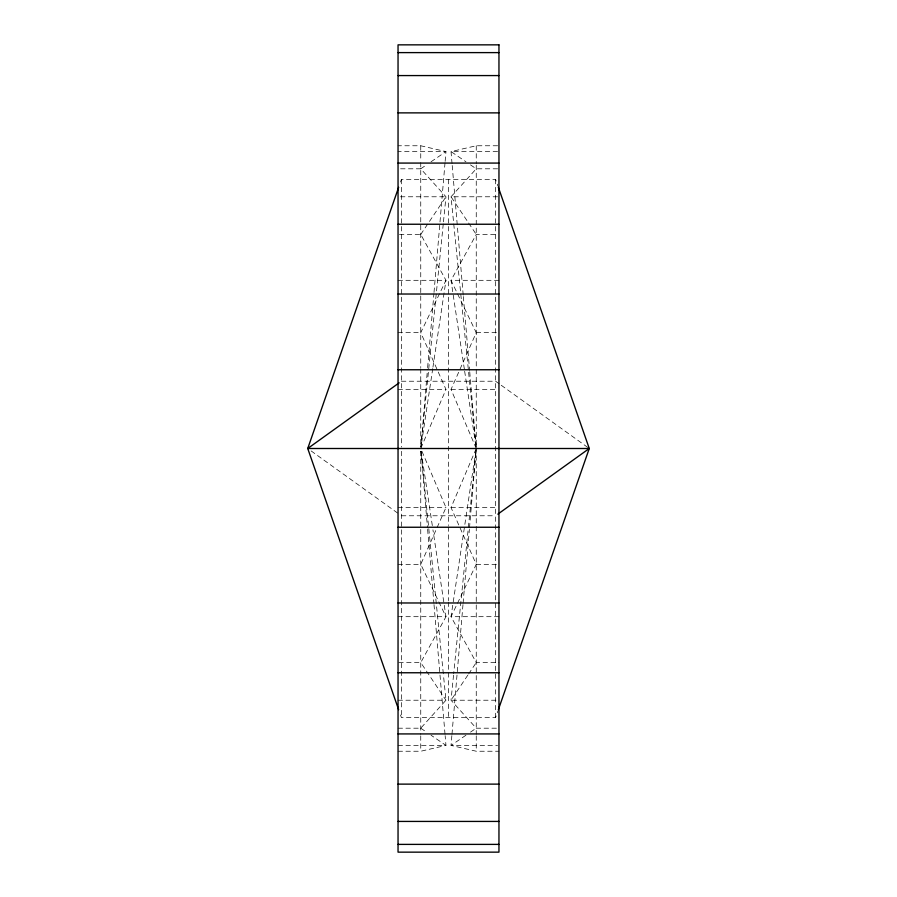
<?xml version="1.0" encoding="UTF-8"?>
<svg xmlns="http://www.w3.org/2000/svg" width="897" height="897" viewBox="0 0 897 897"><rect width="100%" height="100%" fill="white"/><g stroke="black" fill="none" stroke-linecap="round" stroke-linejoin="round"><path stroke-width="0.67" stroke-dasharray="4.49 3.36" d="M432.746 368.544L420.951 447.121L427.499 369.037M427.622 367.647L433.901 293.768M434.013 292.377L445.024 162.727M445.147 161.337L445.977 151.582L420.749 145.763L398.044 145.763M451.853 735.663L451.023 745.418L476.251 751.238L498.956 751.238M451.976 734.273L462.987 604.623M463.099 603.233L469.378 529.353M469.501 527.963L476.015 451.292L453.669 673.793M420.884 447.11L443.331 223.207M443.466 221.817L445.977 196.779L420.749 168.804L398.044 168.804M453.534 675.183L451.023 700.221L476.251 728.196L498.956 728.196M432.948 367.165L445.977 280.312L420.749 234.431L398.044 234.431M469.736 371.829L476.251 448.5L451.023 616.688L476.251 662.569L498.956 662.569M400.488 182.035L401.408 179.4L495.593 179.4L497.891 185.993M400.488 714.965L401.408 717.6L495.593 717.6L497.891 711.007M398.044 280.312L445.977 280.312L420.749 332.652L445.977 389.444L420.749 448.5L445.977 507.556L420.749 564.348L445.977 616.688L420.749 662.569L398.044 662.569M498.956 616.688L451.023 616.688L476.251 564.348L451.023 507.556L476.251 448.5L464.668 371.302M476.251 448.5L451.023 389.444L476.251 332.652L451.023 280.312L476.251 234.431L497.622 234.431M420.749 234.431L445.977 196.779L398.044 196.779M467.842 675.116L451.023 700.221L497.588 700.221M468.604 673.972L476.251 662.569M497.622 168.804L476.251 168.804L451.023 196.779L476.116 447.11M398.044 728.196L420.749 728.196L445.977 700.221L443.466 675.183M420.749 168.804L426.479 164.891M431.065 161.763L445.977 151.582L398.044 151.582M465.935 735.237L451.023 745.418L497.588 745.418M470.521 732.109L476.251 728.196M497.622 145.763L476.251 145.763L451.023 151.582L452.088 164.129M398.044 751.238L420.749 751.238L445.977 745.418L445.147 735.663M497.588 151.582L451.023 151.582L465.935 161.763M497.588 196.779L451.023 196.779L467.842 221.884M498.956 280.312L451.023 280.312L464.467 369.923M398.044 332.652L420.749 332.652M476.251 332.652L497.622 332.652M401.408 381.225L495.593 381.225L500.111 384.465M398.044 389.444L445.977 389.444M451.023 389.444L497.588 389.444M398.044 507.556L445.977 507.556M451.023 507.556L497.588 507.556M401.408 515.775L495.593 515.775M398.044 564.348L420.749 564.348M476.251 564.348L498.956 564.348M398.044 616.688L445.977 616.688L432.948 529.835M398.044 700.221L445.977 700.221L420.749 662.569M398.044 745.418L445.977 745.418L431.065 735.237M470.521 164.891L476.251 168.804M420.749 728.196L426.479 732.109M501.232 385.273L588.14 447.693M311.124 450.933L399.154 514.149M468.604 223.028L476.251 234.431M421.164 451.258L432.746 528.456M443.331 673.793L421.029 451.281L427.499 527.963M452.211 165.519L463.222 295.158M463.345 296.559L469.613 370.439M427.622 529.353L433.901 603.233M434.013 604.623L445.024 734.273M495.593 179.4L495.593 717.6M476.251 145.763L476.251 163.904M476.251 165.295L476.251 734.419M476.251 735.82L476.251 751.238M448.5 179.4L448.5 525.519M448.5 526.909L448.5 600.676M448.5 602.078L448.5 717.6M420.749 145.763L420.749 161.112M420.749 162.503L420.749 367.579M420.749 368.745L420.749 447.11M420.749 451.292L420.749 528.255M420.749 529.421L420.749 734.497M420.749 735.888L420.749 751.238M401.408 179.4L401.408 447.098M401.408 451.292L401.408 717.6"/><path stroke-width="1.35" d="M398.649 187.316L307.738 448.5L398.649 709.684M498.351 709.684L589.262 448.5L498.351 187.316M399.154 382.851L307.738 448.5L589.262 448.5L497.846 514.149M398.044 52.609L498.956 52.609M398.044 75.572L498.956 75.572M398.044 112.876L498.956 112.876M398.044 163.075L498.956 163.075M398.044 224.239L498.956 224.239M398.044 294.025L498.956 294.025M398.044 369.755L498.956 369.755M398.044 527.245L498.956 527.245M398.044 602.975L498.956 602.975M398.044 672.761L498.956 672.761M398.044 733.925L498.956 733.925M398.044 784.124L498.956 784.124M398.044 821.428L498.956 821.428M398.044 844.391L498.956 844.391M498.956 44.85L398.044 44.85L398.044 852.15L498.956 852.15L498.956 44.85"/></g></svg>
